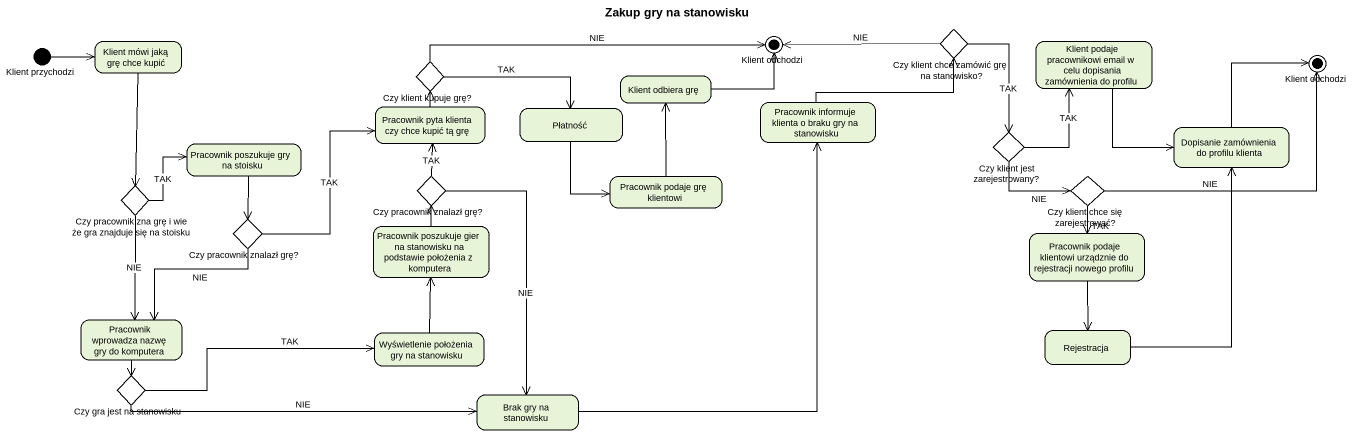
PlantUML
@startuml
title Zakup gry na stanowisku
hide empty description
state "Klient przychodzi" as Klient_przychodzi <<start>>
state "Klient mówi jaką grę chce kupić" as Klient_mówi_jaką_grę_chce
state "Czy klient kupuje grę?" as Czy_klient_kupuje_grę <<choice>>
state "Klient odchodzi" as Klient_odchodzi <<end>>
state "Czy klient chce zamówić grę na stanowisko?" as Czy_klient_chce_zamówić_grę <<choice>>
state "Klient podaje pracownikowi email w celu dopisania zamównienia do profilu" as Klient_podaje_pracownikowi
state "Klient odchodzi" as Klient_odchodzi_2 <<end>>
state "Klient odbiera grę" as Klient_odbiera_grę
state "Pracownik pyta klienta czy chce kupić tą grę" as Pracownik_pyta_klienta_czy
state Płatność
state "Pracownik informuje klienta o braku gry na stanowisku" as Pracownik_informuje_klienta
state "Czy klient jest zarejestrowany?" as Czy_klient_jest <<choice>>
state "Dopisanie zamównienia do profilu klienta" as Dopisanie_zamównienia_do
state "Pracownik poszukuje gry na stoisku" as Pracownik_poszukuje_gry_na
state "Czy pracownik znalazł grę?" as Czy_pracownik_znalazł_grę <<choice>>
state "Pracownik podaje grę klientowi" as Pracownik_podaje_grę
state "Czy klient chce się zarejestrować?" as Czy_klient_chce_się <<choice>>
state "Czy pracownik zna grę i wie że gra znajduje się na stoisku" as Czy_pracownik_zna_grę_i_wie <<choice>>
state "Czy pracownik znalazł grę?" as Czy_pracownik_znalazł_grę_2 <<choice>>
state "Pracownik poszukuje gier na stanowisku na podstawie położenia z komputera" as Pracownik_poszukuje_gier_na
state "Pracownik podaje klientowi urządznie do rejestracji nowego profilu" as Pracownik_podaje_klientowi
state "Pracownik wprowadza nazwę gry do komputera" as Pracownik_wprowadza_nazwę
state "Wyświetlenie położenia gry na stanowisku" as Wyświetlenie_położenia_gry
state Rejestracja
state "Czy gra jest na stanowisku" as Czy_gra_jest_na_stanowisku <<choice>>
state "Brak gry na stanowisku" as Brak_gry_na_stanowisku
Klient_przychodzi -right-> Klient_mówi_jaką_grę_chce
Klient_mówi_jaką_grę_chce --> Czy_pracownik_zna_grę_i_wie
Czy_klient_kupuje_grę -right-> Klient_odchodzi : NIE
Czy_klient_kupuje_grę -right-> Płatność : TAK
Czy_klient_chce_zamówić_grę -left-> Klient_odchodzi : NIE
Czy_klient_chce_zamówić_grę --> Czy_klient_jest : TAK
Klient_podaje_pracownikowi --> Dopisanie_zamównienia_do
Klient_odbiera_grę -right-> Klient_odchodzi
Pracownik_pyta_klienta_czy -up-> Czy_klient_kupuje_grę
Płatność --> Pracownik_podaje_grę
Pracownik_informuje_klienta -right-> Czy_klient_chce_zamówić_grę
Czy_klient_jest -up-> Klient_podaje_pracownikowi : TAK
Czy_klient_jest -right-> Czy_klient_chce_się : NIE
Dopisanie_zamównienia_do -up-> Klient_odchodzi_2
Pracownik_poszukuje_gry_na --> Czy_pracownik_znalazł_grę_2
Czy_pracownik_znalazł_grę -up-> Pracownik_pyta_klienta_czy : TAK
Czy_pracownik_znalazł_grę --> Brak_gry_na_stanowisku : NIE
Pracownik_podaje_grę -up-> Klient_odbiera_grę
Czy_klient_chce_się -right-> Klient_odchodzi_2 : NIE
Czy_klient_chce_się --> Pracownik_podaje_klientowi : TAK
Czy_pracownik_zna_grę_i_wie -right-> Pracownik_poszukuje_gry_na : TAK
Czy_pracownik_zna_grę_i_wie --> Pracownik_wprowadza_nazwę : NIE
Czy_pracownik_znalazł_grę_2 -right-> Pracownik_pyta_klienta_czy : TAK
Czy_pracownik_znalazł_grę_2 --> Pracownik_wprowadza_nazwę : NIE
Pracownik_poszukuje_gier_na -up-> Czy_pracownik_znalazł_grę
Pracownik_podaje_klientowi --> Rejestracja
Pracownik_wprowadza_nazwę --> Czy_gra_jest_na_stanowisku
Wyświetlenie_położenia_gry -up-> Pracownik_poszukuje_gier_na
Rejestracja -up-> Dopisanie_zamównienia_do
Czy_gra_jest_na_stanowisku -right-> Wyświetlenie_położenia_gry : TAK
Czy_gra_jest_na_stanowisku -right-> Brak_gry_na_stanowisku : NIE
Brak_gry_na_stanowisku -up-> Pracownik_informuje_klienta
@enduml
